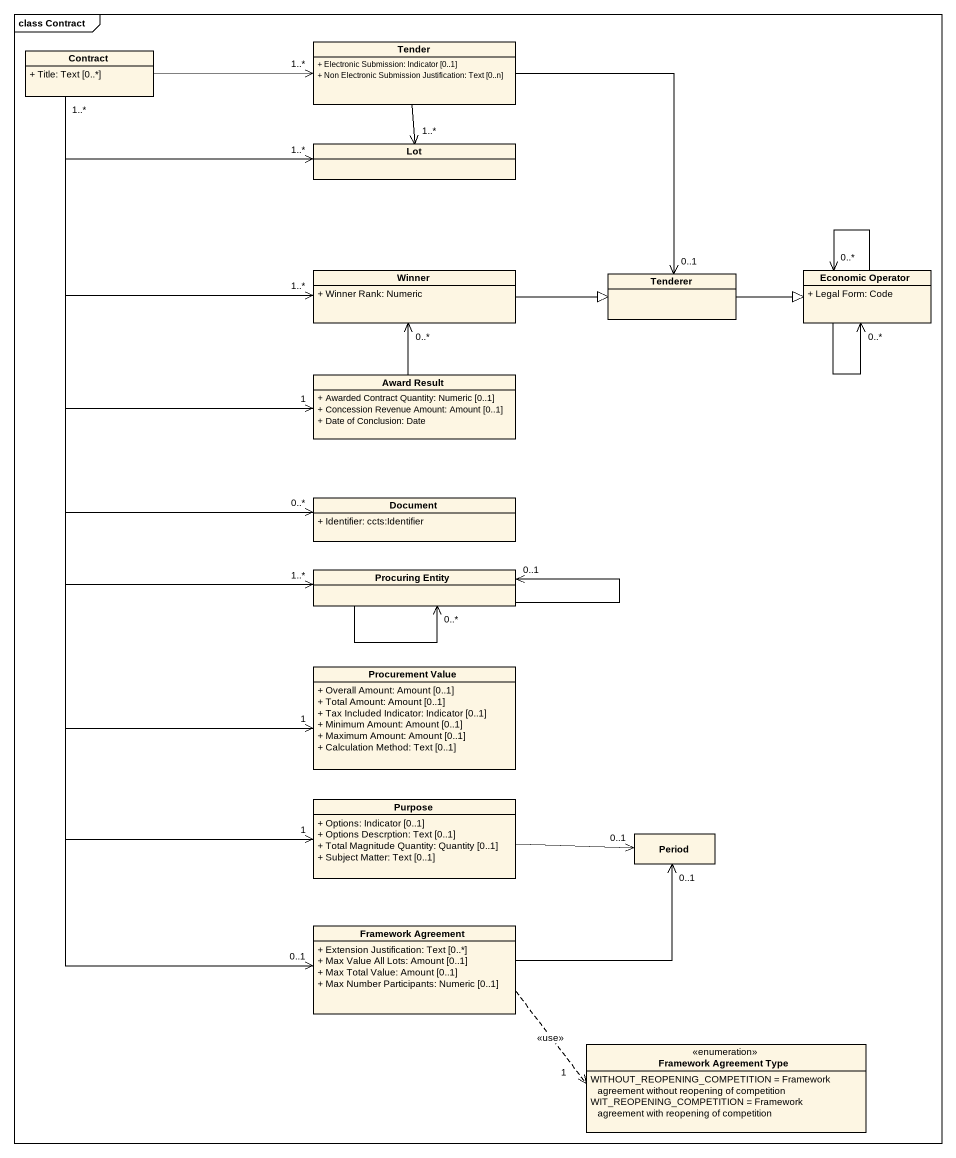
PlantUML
@startuml
mainframe class Contract
hide circle
hide empty members
skinparam classAttributeIconSize 0
class Contract {
  + Title: Text [0..*]
}
class Tender {
  + Electronic Submission: Indicator [0..1]
  + Non Electronic Submission Justification: Text [0..n]
}
class Lot
class Winner {
  + Winner Rank: Numeric
}
class Tenderer
class "Economic Operator" as Economic_Operator {
  + Legal Form: Code
}
class "Award Result" as Award_Result {
  + Awarded Contract Quantity: Numeric [0..1]
  + Concession Revenue Amount: Amount [0..1]
  + Date of Conclusion: Date
}
class Document {
  + Identifier: ccts:Identifier
}
class "Procuring Entity" as Procuring_Entity
class "Procurement Value" as Procurement_Value {
  + Overall Amount: Amount [0..1]
  + Total Amount: Amount [0..1]
  + Tax Included Indicator: Indicator [0..1]
  + Minimum Amount: Amount [0..1]
  + Maximum Amount: Amount [0..1]
  + Calculation Method: Text [0..1]
}
class Purpose {
  + Options: Indicator [0..1]
  + Options Descrption: Text [0..1]
  + Total Magnitude Quantity: Quantity [0..1]
  + Subject Matter: Text [0..1]
}
class Period
class "Framework Agreement" as Framework_Agreement {
  + Extension Justification: Text [0..*]
  + Max Value All Lots: Amount [0..1]
  + Max Total Value: Amount [0..1]
  + Max Number Participants: Numeric [0..1]
}
enum "Framework Agreement Type" as Framework_Agreement_Type {
  WITHOUT_REOPENING_COMPETITION = Framework agreement without reopening of competition
  WIT_REOPENING_COMPETITION = Framework agreement with reopening of competition
}
Contract -right-> "1..*" Lot
Contract --> "1..*" Winner
Contract "1..*" --> "1" Award_Result
Contract --> "0..*" Document
Contract --> "1..*" Procuring_Entity
Contract --> "1" Procurement_Value
Contract --> "1" Purpose
Contract --> "0..1" Framework_Agreement
Tender "1..*" <-left- Contract
Tender --> "1..*" Lot
Tender --> "0..1" Tenderer
Winner -right-|> Tenderer
Tenderer -right-|> Economic_Operator
Economic_Operator --> "0..*" Economic_Operator
Economic_Operator --> "0..*" Economic_Operator
Award_Result -up-> "0..*" Winner
Procuring_Entity --> "0..1" Procuring_Entity
Procuring_Entity --> "0..*" Procuring_Entity
Purpose -right-> "0..1" Period
Framework_Agreement -right-> "0..1" Period
Framework_Agreement .right.> "1" Framework_Agreement_Type : <<use>>
@enduml
